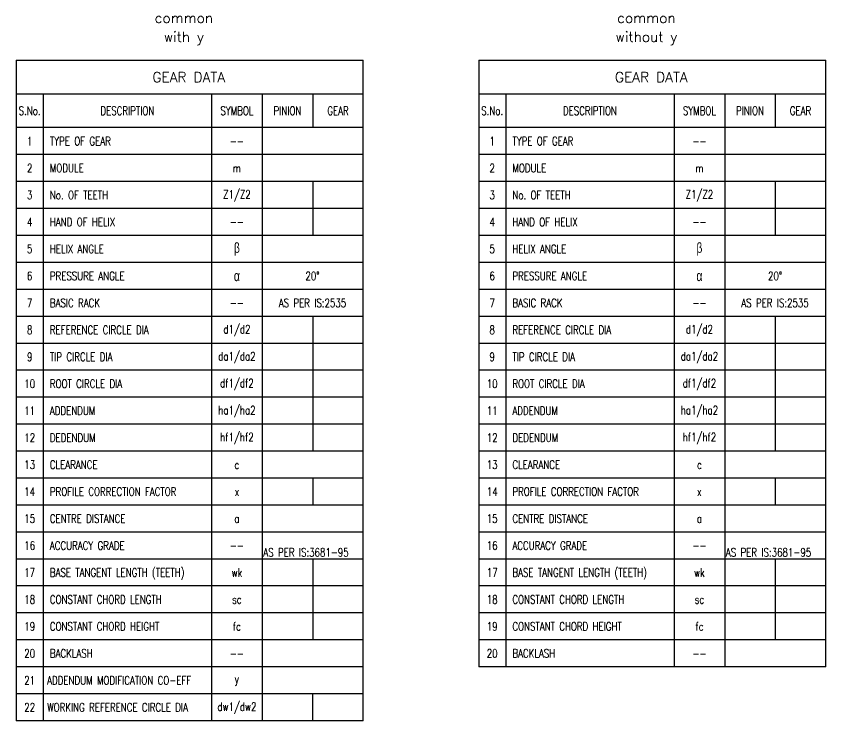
# Model space of a CAD drawing. Extents: x -2528 to 6089, y -2362 to 1067.
# Drawn here: x -901.2 to -661, y -1784.5 to -1575.4 of the extents above; entities that cross this region are included whole.
import ezdxf
from ezdxf.enums import TextEntityAlignment as Align

# ---------------------------------------------------------------- set-up
doc = ezdxf.new("R2010")
doc.units = 0
doc.header["$LTSCALE"] = 16
doc.header["$MEASUREMENT"] = 0
doc.layers.get('0').update_dxf_attribs({"linetype": 'CONTINUOUS'})
doc.layers.add('DIM', color=2, linetype='CONTINUOUS')
doc.styles.add('ROMANS', font='ROMANS.shx', dxfattribs={"width": 0.75, "height": 2.5})
doc.styles.add('ROMANT', font='ROMANT.shx', dxfattribs={"width": 0.75, "height": 2.75})
doc.styles.add('STYLE1', font='greeks.shx', dxfattribs={"width": 0.75, "height": 2.5})

# ---------------------------------------------------------------- blocks, each defined once
blk = doc.blocks.new('Geartable')
for p, q in [((0, 0), (0, -196)), ((0, 0), (103, 0)), ((103, -196), (103, 0)), ((0, -10), (103, -10)), ((8, -10), (8, -196)), ((58, -10), (58, -196)), ((73, -10), (73, -196)), ((88, -10), (88, -20)), ((103, -20), (0, -20)), ((88, -36), (88, -52)), ((88, -76), (88, -100)), ((88, -100), (88, -116)), ((88, -124), (88, -132)), ((88, -148), (88, -172))]:
    blk.add_line(p, q)
at = {"color": 2}
for p, q in [((103, -28), (0, -28)), ((103, -36), (0, -36)), ((103, -44), (0, -44)), ((103, -52), (0, -52)), ((103, -60), (0, -60)), ((103, -68), (0, -68)), ((103, -76), (0, -76)), ((103, -84), (0, -84)), ((103, -92), (0, -92)), ((103, -100), (0, -100)), ((103, -108), (0, -108)), ((103, -116), (0, -116)), ((103, -124), (0, -124)), ((103, -132), (0, -132)), ((103, -140), (0, -140)), ((103, -148), (0, -148)), ((103, -156), (0, -156)), ((103, -164), (0, -164)), ((103, -172), (0, -172)), ((103, -180), (0, -180)), ((103, -188), (0, -188)), ((103, -196), (0, -196))]:
    blk.add_line(p, q, dxfattribs=at)
at = {"color": 0}
blk.add_line((88, -196), (88, -188), dxfattribs=at)
at = {"color": 7, "style": 'ROMANS', "width": 0.75}
for s, p in [('S.No.', (4, -15)), ('DESCRIPTION', (33, -15)), ('SYMBOL', (65.5, -15)), ('PINION', (80.5, -15)), ('GEAR', (95.5, -15))]:
    blk.add_text(s, height=2.5, dxfattribs=at).set_placement(p, align=Align.MIDDLE)
at = {"color": 3, "width": 0.75}
for s, height, style, p in [('1', 2.5, 'ROMANS', (4, -24)), ('--', 2.5, 'ROMANS', (65.5, -24)), ('2', 2.5, 'ROMANS', (4, -32)), ('m', 2.5, 'ROMANS', (65.5, -32)), ('Z1/Z2', 2.5, 'ROMANS', (65.5, -40)), ('3', 2.5, 'ROMANS', (4, -40)), ('4', 2.5, 'ROMANS', (4, -48)), ('--', 2.5, 'ROMANS', (65.5, -48)), ('5', 2.5, 'ROMANS', (4, -56)), ('b', 3, 'STYLE1', (65.5, -56)), ('6', 2.5, 'ROMANS', (4, -64)), ('a', 3.12, 'STYLE1', (65.5, -64)), ('20%%D', 2.5, 'ROMANS', (87.93, -64.01)), ('7', 2.5, 'ROMANS', (4, -72)), ('AS PER IS:2535', 2.5, 'ROMANS', (87.93, -72.01)), ('--', 2.5, 'ROMANS', (65.5, -72)), ('8', 2.5, 'ROMANS', (4, -80)), ('d1/d2', 2.5, 'ROMANS', (65.5, -80)), ('da1/da2', 2.5, 'ROMANS', (65.5, -88)), ('9', 2.5, 'ROMANS', (4, -88)), ('10', 2.5, 'ROMANS', (4, -96)), ('df1/df2', 2.5, 'ROMANS', (65.5, -96)), ('11', 2.5, 'ROMANS', (4, -104)), ('ha1/ha2', 2.5, 'ROMANS', (65.5, -104)), ('hf1/hf2', 2.5, 'ROMANS', (65.5, -112)), ('12', 2.5, 'ROMANS', (4, -112)), ('13', 2.5, 'ROMANS', (4, -120)), ('c', 2.5, 'ROMANS', (65.5, -120)), ('14', 2.5, 'ROMANS', (4, -128)), ('x', 2.5, 'ROMANS', (65.5, -128)), ('15', 2.5, 'ROMANS', (4, -136)), ('a', 2.5, 'ROMANS', (65.5, -136)), ('16', 2.5, 'ROMANS', (4, -144)), ('--', 2.5, 'ROMANS', (65.5, -144)), ('17', 2.5, 'ROMANS', (4, -152)), ('wk', 2.5, 'ROMANS', (65.5, -152)), ('18', 2.5, 'ROMANS', (4, -160)), ('sc', 2.5, 'ROMANS', (65.5, -160)), ('19', 2.5, 'ROMANS', (4, -168)), ('fc', 2.5, 'ROMANS', (65.5, -168)), ('20', 2.5, 'ROMANS', (4, -176)), ('--', 2.5, 'ROMANS', (65.5, -176)), ('21', 2.5, 'ROMANS', (4, -184)), ('y', 2.5, 'ROMANS', (65.5, -184)), ('22', 2.5, 'ROMANS', (4, -192)), ('dw1/dw2', 2.5, 'ROMANS', (65.5, -192))]:
    blk.add_text(s, height=height, dxfattribs=dict(at, style=style)).set_placement(p, align=Align.MIDDLE)
at = {"color": 3, "style": 'ROMANS', "width": 0.75}
for s, p in [('TYPE OF GEAR', (10, -25.25)), ('MODULE', (10, -33.25)), ('No. OF TEETH', (10, -41.25)), ('HAND OF HELIX', (10, -49.25)), ('HELIX ANGLE', (10, -57.25)), ('PRESSURE ANGLE', (10, -65.25)), ('BASIC RACK', (10, -73.25)), ('REFERENCE CIRCLE DIA', (10, -81.25)), ('TIP CIRCLE DIA', (10, -89.25)), ('ROOT CIRCLE DIA', (10, -97.25)), ('ADDENDUM', (10, -105.25)), ('DEDENDUM', (10, -113.25)), ('CLEARANCE', (10, -121.25)), ('PROFILE CORRECTION FACTOR', (10, -129.25)), ('CENTRE DISTANCE', (10, -137.25)), ('ACCURACY GRADE', (10, -145.25)), ('AS PER IS:3681-95', (73.35, -147.28)), ('BASE TANGENT LENGTH (TEETH)', (10, -153.25)), ('CONSTANT CHORD LENGTH', (10, -161.25)), ('CONSTANT CHORD HEIGHT', (10, -169.25)), ('BACKLASH', (10, -177.25)), ('ADDENDUM MODIFICATION CO-EFF', (9.18, -185.25)), ('WORKING REFERENCE CIRCLE DIA', (9.18, -193.25))]:
    blk.add_text(s, height=2.5, dxfattribs=at).set_placement(p)
at = {"layer": 'DIM', "color": 7, "style": 'ROMANT'}
blk.add_text('GEAR DATA', height=3, dxfattribs=at).set_placement((51.21, -5), align=Align.MIDDLE)
blk = doc.blocks.new('Geartable_y')
for p, q in [((0, 0), (0, -180)), ((0, 0), (103, 0)), ((103, -180), (103, 0)), ((0, -10), (103, -10)), ((8, -10), (8, -180)), ((58, -10), (58, -180)), ((73, -10), (73, -180)), ((88, -10), (88, -20)), ((103, -20), (0, -20)), ((88, -36), (88, -52)), ((88, -76), (88, -100)), ((88, -100), (88, -116)), ((88, -124), (88, -132)), ((88, -148), (88, -172))]:
    blk.add_line(p, q)
at = {"color": 2}
for p, q in [((103, -28), (0, -28)), ((103, -36), (0, -36)), ((103, -44), (0, -44)), ((103, -52), (0, -52)), ((103, -60), (0, -60)), ((103, -68), (0, -68)), ((103, -76), (0, -76)), ((103, -84), (0, -84)), ((103, -92), (0, -92)), ((103, -100), (0, -100)), ((103, -108), (0, -108)), ((103, -116), (0, -116)), ((103, -124), (0, -124)), ((103, -132), (0, -132)), ((103, -140), (0, -140)), ((103, -148), (0, -148)), ((103, -156), (0, -156)), ((103, -164), (0, -164)), ((103, -172), (0, -172)), ((103, -180), (0, -180))]:
    blk.add_line(p, q, dxfattribs=at)
at = {"color": 7, "style": 'ROMANS', "width": 0.75}
for s, p in [('S.No.', (4, -15)), ('DESCRIPTION', (33, -15)), ('SYMBOL', (65.5, -15)), ('PINION', (80.5, -15)), ('GEAR', (95.5, -15))]:
    blk.add_text(s, height=2.5, dxfattribs=at).set_placement(p, align=Align.MIDDLE)
at = {"color": 3, "width": 0.75}
for s, height, style, p in [('1', 2.5, 'ROMANS', (4, -24)), ('--', 2.5, 'ROMANS', (65.5, -24)), ('2', 2.5, 'ROMANS', (4, -32)), ('m', 2.5, 'ROMANS', (65.5, -32)), ('Z1/Z2', 2.5, 'ROMANS', (65.5, -40)), ('3', 2.5, 'ROMANS', (4, -40)), ('4', 2.5, 'ROMANS', (4, -48)), ('--', 2.5, 'ROMANS', (65.5, -48)), ('5', 2.5, 'ROMANS', (4, -56)), ('b', 3, 'STYLE1', (65.5, -56)), ('6', 2.5, 'ROMANS', (4, -64)), ('a', 3.12, 'STYLE1', (65.5, -64)), ('20%%D', 2.5, 'ROMANS', (87.93, -64.01)), ('7', 2.5, 'ROMANS', (4, -72)), ('AS PER IS:2535', 2.5, 'ROMANS', (87.93, -72.01)), ('--', 2.5, 'ROMANS', (65.5, -72)), ('8', 2.5, 'ROMANS', (4, -80)), ('d1/d2', 2.5, 'ROMANS', (65.5, -80)), ('da1/da2', 2.5, 'ROMANS', (65.5, -88)), ('9', 2.5, 'ROMANS', (4, -88)), ('10', 2.5, 'ROMANS', (4, -96)), ('df1/df2', 2.5, 'ROMANS', (65.5, -96)), ('11', 2.5, 'ROMANS', (4, -104)), ('ha1/ha2', 2.5, 'ROMANS', (65.5, -104)), ('hf1/hf2', 2.5, 'ROMANS', (65.5, -112)), ('12', 2.5, 'ROMANS', (4, -112)), ('13', 2.5, 'ROMANS', (4, -120)), ('c', 2.5, 'ROMANS', (65.5, -120)), ('14', 2.5, 'ROMANS', (4, -128)), ('x', 2.5, 'ROMANS', (65.5, -128)), ('15', 2.5, 'ROMANS', (4, -136)), ('a', 2.5, 'ROMANS', (65.5, -136)), ('16', 2.5, 'ROMANS', (4, -144)), ('--', 2.5, 'ROMANS', (65.5, -144)), ('17', 2.5, 'ROMANS', (4, -152)), ('wk', 2.5, 'ROMANS', (65.5, -152)), ('18', 2.5, 'ROMANS', (4, -160)), ('sc', 2.5, 'ROMANS', (65.5, -160)), ('19', 2.5, 'ROMANS', (4, -168)), ('fc', 2.5, 'ROMANS', (65.5, -168)), ('20', 2.5, 'ROMANS', (4, -176)), ('--', 2.5, 'ROMANS', (65.5, -176))]:
    blk.add_text(s, height=height, dxfattribs=dict(at, style=style)).set_placement(p, align=Align.MIDDLE)
at = {"color": 3, "style": 'ROMANS', "width": 0.75}
for s, p in [('TYPE OF GEAR', (10, -25.25)), ('MODULE', (10, -33.25)), ('No. OF TEETH', (10, -41.25)), ('HAND OF HELIX', (10, -49.25)), ('HELIX ANGLE', (10, -57.25)), ('PRESSURE ANGLE', (10, -65.25)), ('BASIC RACK', (10, -73.25)), ('REFERENCE CIRCLE DIA', (10, -81.25)), ('TIP CIRCLE DIA', (10, -89.25)), ('ROOT CIRCLE DIA', (10, -97.25)), ('ADDENDUM', (10, -105.25)), ('DEDENDUM', (10, -113.25)), ('CLEARANCE', (10, -121.25)), ('PROFILE CORRECTION FACTOR', (10, -129.25)), ('CENTRE DISTANCE', (10, -137.25)), ('ACCURACY GRADE', (10, -145.25)), ('AS PER IS:3681-95', (73.35, -147.28)), ('BASE TANGENT LENGTH (TEETH)', (10, -153.25)), ('CONSTANT CHORD LENGTH', (10, -161.25)), ('CONSTANT CHORD HEIGHT', (10, -169.25)), ('BACKLASH', (10, -177.25))]:
    blk.add_text(s, height=2.5, dxfattribs=at).set_placement(p)
at = {"layer": 'DIM', "color": 7, "style": 'ROMANT'}
blk.add_text('GEAR DATA', height=3, dxfattribs=at).set_placement((51.21, -5), align=Align.MIDDLE)

msp = doc.modelspace()

# ---------------------------------------------------------------- block references
at = {"color": 0}
for name, p in [('Geartable', (-901.2070972, -1588.4548544)), ('Geartable_y', (-763.9535548, -1588.4548544))]:
    msp.add_blockref(name, p, dxfattribs=at)

# ---------------------------------------------------------------- texts
at = {"layer": 'DIM', "color": 3, "style": 'ROMANT'}
for s, p in [('common', (-851.4488288, -1575.8838569)), ('common', (-714.1952864, -1575.8838569)), ('with y', (-851.4488288, -1581.9216629)), ('without y', (-714.1952864, -1581.9216629))]:
    msp.add_text(s, height=3, dxfattribs=at).set_placement(p, align=Align.MIDDLE)

doc.saveas('drawing.dxf')
